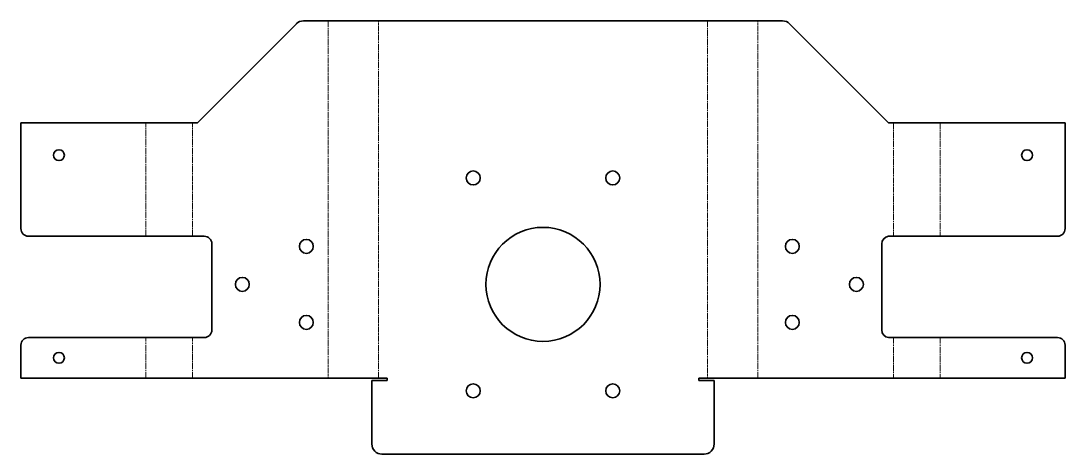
# Model space of a CAD drawing. Header units: inches. Extents: x 0 to 412, y 0 to 171.
import ezdxf

# ---------------------------------------------------------------- set-up
doc = ezdxf.new("R2010")
doc.units = ezdxf.units.IN
doc.header["$MEASUREMENT"] = 0
doc.linetypes.add('Chain', pattern=[13.68, 9.12, -1.14, 2.28, -1.14])
doc.layers.add('SIMUMAK Bend Centerline (ISO)', color=7, linetype='Chain', lineweight=9)
doc.layers.add('SIMUMAK Visible (ISO)', color=7, linetype='Continuous', lineweight=35)

# ---------------------------------------------------------------- blocks, each defined once
blk = doc.blocks.new('CD-IND-30-MINPORTA-05')
at = {"layer": 'SIMUMAK Bend Centerline (ISO)', "ltscale": 0.263158}
for p, q in [((121.22, 171), (121.22, 30)), ((141, 30), (141, 171)), ((270.79, 171), (270.79, 30)), ((290.57, 30), (290.57, 171)), ((49.32, 86), (49.32, 130.82)), ((67.74, 86), (67.74, 130.82)), ((344.05, 130.82), (344.05, 86)), ((362.46, 130.82), (362.46, 86)), ((49.32, 30), (49.32, 46)), ((67.74, 30), (67.74, 46)), ((344.05, 46), (344.05, 30)), ((362.46, 46), (362.46, 30))]:
    blk.add_line(p, q, dxfattribs=at)
at = {"layer": 'SIMUMAK Visible (ISO)'}
for p, q in [((108.63, 169.83), (69.62, 130.82)), ((300.33, 171), (111.45, 171)), ((342.17, 130.82), (303.16, 169.83)), ((69.62, 130.82), (0, 130.82)), ((0, 89), (0, 130.82)), ((411.79, 130.82), (342.17, 130.82)), ((411.79, 130.82), (411.79, 89)), ((3, 86), (72.32, 86)), ((75.32, 83), (75.32, 49)), ((339.47, 49), (339.47, 83)), ((408.79, 86), (342.38, 86)), ((3, 46), (72.32, 46)), ((342.38, 46), (408.79, 46)), ((0, 30), (0, 43)), ((411.79, 43), (411.79, 30)), ((144.39, 30), (0, 30)), ((138.39, 29), (138.39, 4)), ((144.39, 29), (138.39, 29)), ((144.39, 30), (144.39, 29)), ((267.39, 29), (267.39, 30)), ((411.79, 30), (267.39, 30)), ((273.39, 29), (267.39, 29)), ((273.39, 4), (273.39, 29)), ((142.39, 0), (269.39, 0))]:
    blk.add_line(p, q, dxfattribs=at)
for centre, radius in [((15, 118), 2.15), ((396.79, 118), 2.15), ((178.39, 109), 2.75), ((233.39, 109), 2.75), ((205.89, 67), 22.5), ((112.57, 82), 2.75), ((304.22, 82), 2.75), ((87.32, 67), 2.75), ((329.47, 67), 2.75), ((112.57, 52), 2.75), ((304.22, 52), 2.75), ((15, 38), 2.15), ((396.79, 38), 2.15), ((178.39, 25), 2.75), ((233.39, 25), 2.75)]:
    blk.add_circle(centre, radius, dxfattribs=at)
at = {"layer": 'SIMUMAK Visible (ISO)', "extrusion": (0, 0, -1)}
for centre, radius, start, end in [((-111.45, 167), 4, 45, 90), ((-300.33, 167), 4, 90, 135), ((-3, 89), 3, 270, 360), ((-408.79, 89), 3, 180, 270), ((-3, 43), 3, 0, 90), ((-408.79, 43), 3, 90, 180), ((-142.39, 4), 4, 270, 0), ((-269.39, 4), 4, 180, 270)]:
    blk.add_arc(centre, radius, start, end, dxfattribs=at)
at = {"layer": 'SIMUMAK Visible (ISO)'}
for centre, start, end in [((72.32, 83), 0, 90), ((342.47, 83), 95.6978, 180), ((72.32, 49), 270, 0), ((342.47, 49), 180, 264.3022)]:
    blk.add_arc(centre, 3, start, end, dxfattribs=at)
for points in [[(342.17, 85.99), (342.31, 85.99), (342.45, 86), (342.6, 86)], [(342.38, 86), (342.31, 86), (342.24, 86), (342.17, 85.99)], [(342.17, 46.01), (342.24, 46), (342.31, 46), (342.38, 46)], [(342.6, 46), (342.45, 46), (342.31, 46.01), (342.17, 46.01)]]:
    blk.add_open_spline(points, degree=3, dxfattribs=at)

msp = doc.modelspace()

# ---------------------------------------------------------------- block references
msp.add_blockref('CD-IND-30-MINPORTA-05', (0, 0))

doc.saveas('drawing.dxf')
